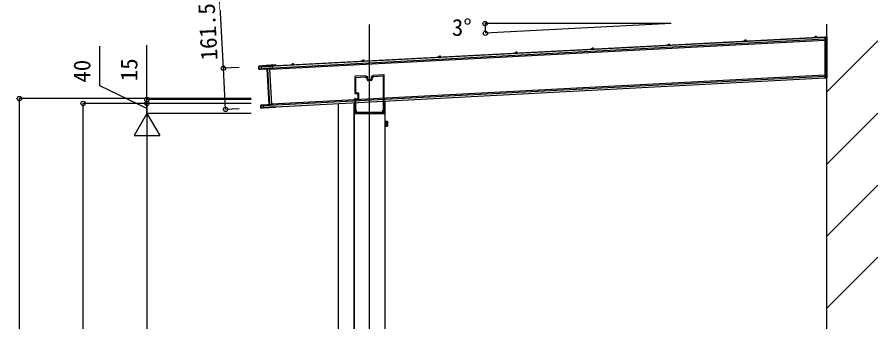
# Model space of a CAD drawing. Units: millimetres, scale not verified. Extents: x -6125 to 6125, y -9097 to 9042.
# Drawn here: x 886 to 4259, y 5392 to 6586 of the extents above; entities that cross this region are included whole.
import ezdxf
from ezdxf.enums import TextEntityAlignment as Align

# ---------------------------------------------------------------- set-up
doc = ezdxf.new("R2010")
doc.units = ezdxf.units.MM
doc.header["$LTSCALE"] = 50
for name, color, linetype in [('0-3_YKK_12', 2, 'Continuous'), ('0-4_YKK_A1', 4, 'Continuous'), ('0-5_YKK_D', 6, 'Continuous')]:
    doc.layers.add(name, color=color, linetype=linetype)
doc.styles.add('ＭＳ ゴシック', font='')
doc.styles.get('ＭＳ ゴシック').set_extended_font_data('MS Gothic')

msp = doc.modelspace()

# ---------------------------------------------------------------- linework, layer by layer
at = {"layer": '0-3_YKK_12'}
msp.add_line((2266.79, 3003.31), (2266.79, 6557.91), dxfattribs=at)
at = {"layer": '0-4_YKK_A1'}
for p, q in [((3448.96, 6561.2), (2819.52, 6528.22)), ((3448.96, 6561.2), (2819.52, 6561.2)), ((4059.29, 3353.31), (4059.29, 6559.45)), ((4016.11, 6512.42), (4016.36, 6507.57)), ((1843.55, 6392.19), (4052.31, 6507.95)), ((1843.91, 6385.2), (4052.31, 6500.94)), ((1877.13, 6381.94), (4052.31, 6495.93)), ((1879.98, 6395.6), (4052.31, 6509.45)), ((3445.41, 6478.36), (3436.02, 6477.87)), ((3436.02, 6477.87), (3436.08, 6476.86)), ((3436.08, 6476.86), (3445.46, 6477.35)), ((3440.51, 6481.95), (3440.77, 6477.1)), ((3445.41, 6478.36), (3445.46, 6477.35)), ((3744.98, 6494.36), (3735.6, 6493.86)), ((3735.6, 6493.86), (3735.65, 6492.86)), ((3735.65, 6492.86), (3745.04, 6493.35)), ((3740.09, 6497.95), (3740.34, 6493.1)), ((3744.98, 6494.36), (3745.04, 6493.35)), ((4021, 6508.82), (4011.62, 6508.33)), ((4011.62, 6508.33), (4011.67, 6507.32)), ((4011.67, 6507.32), (4021.06, 6507.81)), ((4021, 6508.82), (4021.06, 6507.81)), ((4052.31, 6509.45), (4052.31, 6347.73)), ((4052.31, 6509.45), (4059.29, 6509.45)), ((4052.31, 6507.95), (4059.29, 6507.95)), ((4052.31, 6504.96), (4055.3, 6507.95)), ((4052.31, 6500.94), (4059.29, 6500.94)), ((4052.31, 6500.47), (4052.78, 6500.94)), ((4052.31, 6495.98), (4057.27, 6500.94)), ((4052.31, 6495.93), (4059.29, 6495.93)), ((4052.31, 6491.49), (4056.76, 6495.93)), ((4052.31, 6487), (4059.29, 6493.98)), ((4052.31, 6482.51), (4059.29, 6489.49)), ((4052.31, 6478.02), (4059.29, 6485)), ((4052.31, 6473.53), (4059.29, 6480.51)), ((4052.78, 6500.94), (4059.29, 6507.45)), ((4055.3, 6507.95), (4056.8, 6509.45)), ((4056.76, 6495.93), (4059.29, 6498.47)), ((4057.27, 6500.94), (4059.29, 6502.96)), ((4059.29, 6509.45), (4059.29, 6347.73)), ((4059.29, 6293.14), (4259.29, 6493.14)), ((2846.22, 6447.25), (2836.83, 6446.76)), ((2836.83, 6446.76), (2836.88, 6445.75)), ((2836.88, 6445.75), (2846.27, 6446.24)), ((2841.32, 6450.85), (2841.58, 6446)), ((2846.22, 6447.25), (2846.27, 6446.24)), ((3145.8, 6462.96), (3136.42, 6462.46)), ((3136.42, 6462.46), (3136.47, 6461.45)), ((3136.47, 6461.45), (3145.86, 6461.95)), ((3140.91, 6466.55), (3141.16, 6461.7)), ((3145.8, 6462.96), (3145.86, 6461.95)), ((4052.31, 6469.04), (4059.29, 6476.02)), ((4052.31, 6464.55), (4059.29, 6471.53)), ((4052.31, 6460.06), (4059.29, 6467.04)), ((4052.31, 6455.57), (4059.29, 6462.55)), ((4052.31, 6451.08), (4059.29, 6458.06)), ((4052.31, 6446.59), (4059.29, 6453.57)), ((4052.31, 6442.1), (4059.29, 6449.08)), ((4052.31, 6437.61), (4059.29, 6444.59)), ((2247.04, 6415.85), (2237.65, 6415.36)), ((2237.65, 6415.36), (2237.7, 6414.35)), ((2237.7, 6414.35), (2247.09, 6414.84)), ((2242.14, 6419.45), (2242.4, 6414.6)), ((2247.04, 6415.85), (2247.09, 6414.84)), ((2546.63, 6431.55), (2537.24, 6431.06)), ((2537.24, 6431.06), (2537.29, 6430.05)), ((2537.29, 6430.05), (2546.68, 6430.54)), ((2541.73, 6435.15), (2541.99, 6430.3)), ((2546.63, 6431.55), (2546.68, 6430.54)), ((4052.31, 6433.12), (4059.29, 6440.1)), ((4052.31, 6428.63), (4059.29, 6435.61)), ((4052.31, 6424.14), (4059.29, 6431.12)), ((4052.31, 6419.65), (4059.29, 6426.63)), ((4052.31, 6415.16), (4059.29, 6422.14)), ((4052.31, 6410.67), (4059.29, 6417.65)), ((4052.31, 6406.18), (4059.29, 6413.16)), ((1861.96, 6396.16), (1832.98, 6394.64)), ((1832.98, 6394.64), (1833.51, 6394.51)), ((1833.51, 6394.51), (1841.47, 6394.79)), ((1833.63, 6382.16), (1866.59, 6383.89)), ((1834.14, 6382.34), (1842.09, 6382.9)), ((1841.47, 6394.79), (1878.92, 6396.75)), ((1841.47, 6394.79), (1842.09, 6382.9)), ((1842.09, 6382.9), (1875.05, 6384.63)), ((1843.93, 6384.94), (1843.53, 6392.45)), ((1843.82, 6392.77), (1880.03, 6394.67)), ((1880.45, 6386.55), (1844.24, 6384.66)), ((1870.44, 6396.46), (1861.96, 6396.16)), ((1867.1, 6384.07), (1866.59, 6383.89)), ((1873.97, 6243.08), (1866.59, 6383.89)), ((1867.1, 6384.07), (1875.05, 6384.63)), ((1867.1, 6384.07), (1874.5, 6242.95)), ((1870.35, 6398.1), (1878.82, 6398.55)), ((1870.35, 6398.1), (1870.44, 6396.46)), ((1878.92, 6396.75), (1870.44, 6396.46)), ((1874.08, 6394.3), (1880.03, 6394.66)), ((1880.45, 6386.56), (1874.5, 6386.3)), ((1875.05, 6384.63), (1882.46, 6243.23)), ((1884.37, 6243.86), (1877.01, 6384.19)), ((1878.82, 6398.55), (1884.06, 6398.78)), ((1878.82, 6398.55), (1878.92, 6396.75)), ((1879.95, 6396.1), (1880.27, 6396.12)), ((1879.95, 6396.1), (1880.03, 6394.67)), ((1880.03, 6394.67), (1880.03, 6394.66)), ((1889.63, 6397.12), (1880.24, 6396.63)), ((1880.24, 6396.63), (1880.29, 6395.62)), ((1889.68, 6396.11), (1880.29, 6395.62)), ((1880.45, 6386.55), (1880.45, 6386.56)), ((1884.73, 6400.72), (1885.49, 6386.24)), ((1889.63, 6397.12), (1889.68, 6396.11)), ((1889.66, 6396.61), (1899.58, 6397.13)), ((1890.95, 6396.68), (1890.98, 6396.18)), ((1899.58, 6397.13), (1899.6, 6396.63)), ((1971.12, 6401.39), (1961.73, 6400.9)), ((1961.73, 6400.9), (1961.78, 6399.89)), ((1961.78, 6399.89), (1971.17, 6400.38)), ((1966.22, 6404.99), (1966.48, 6400.14)), ((1971.12, 6401.39), (1971.17, 6400.38)), ((4052.31, 6401.69), (4059.29, 6408.67)), ((4052.31, 6397.2), (4059.29, 6404.18)), ((4052.31, 6392.71), (4059.29, 6399.69)), ((4052.31, 6388.22), (4059.29, 6395.2)), ((4052.31, 6383.73), (4059.29, 6390.71)), ((4052.31, 6379.24), (4059.29, 6386.22)), ((4052.31, 6374.75), (4059.29, 6381.73)), ((4052.31, 6370.26), (4059.29, 6377.24)), ((1851.55, 6239.4), (4052.31, 6354.74)), ((1851.92, 6232.41), (4052.31, 6347.73)), ((1884.25, 6246.12), (4052.31, 6359.75)), ((2209.29, 6353.33), (2209.29, 6287.61)), ((2253.71, 6356.61), (2210.24, 6354.33)), ((2211.79, 6348.23), (2211.79, 6290.11)), ((2251.51, 6350.79), (2212.27, 6348.73)), ((2251.84, 6350.3), (2251.83, 6350.5)), ((2254.88, 6349.66), (2252.68, 6349.55)), ((2254.23, 6352.43), (2254.03, 6356.33)), ((2260.24, 6352.45), (2254.54, 6352.15)), ((2255.31, 6347.18), (2255.19, 6349.38)), ((2257.79, 6347.61), (2257.66, 6350.01)), ((2258.13, 6344.83), (2257.93, 6344.81)), ((2257.94, 6350.32), (2260.34, 6350.45)), ((2259.8, 6347.42), (2258.1, 6347.33)), ((2258.69, 6339.85), (2258.45, 6344.54)), ((2260.63, 6350.76), (2260.55, 6352.16)), ((2261.18, 6340.28), (2260.85, 6346.47)), ((2273.53, 6352.84), (2273.61, 6351.44)), ((2279.51, 6353.46), (2273.82, 6353.16)), ((2273.83, 6347.15), (2274.16, 6340.96)), ((2273.92, 6351.16), (2276.32, 6351.29)), ((2276.48, 6348.29), (2274.78, 6348.2)), ((2276.42, 6345.48), (2276.67, 6340.79)), ((2276.64, 6351), (2276.76, 6348.61)), ((2276.91, 6345.81), (2276.71, 6345.8)), ((2279.16, 6350.63), (2279.27, 6348.44)), ((2281.64, 6351.06), (2279.44, 6350.95)), ((2279.59, 6357.67), (2279.79, 6353.77)), ((2323.24, 6360.25), (2279.87, 6357.98)), ((2282.39, 6352.1), (2282.4, 6351.9)), ((2321.27, 6354.44), (2282.67, 6352.42)), ((2321.79, 6220.41), (2321.79, 6353.94)), ((2324.29, 6282.27), (2324.29, 6359.26)), ((4052.31, 6365.77), (4059.29, 6372.75)), ((4052.31, 6361.28), (4059.29, 6368.26)), ((4052.31, 6359.75), (4059.29, 6359.75)), ((4052.31, 6356.79), (4055.27, 6359.75)), ((4052.31, 6354.74), (4059.29, 6354.74)), ((4052.31, 6352.3), (4054.76, 6354.74)), ((4052.31, 6347.81), (4059.25, 6354.74)), ((4052.31, 6347.73), (4059.29, 6347.73)), ((4054.76, 6354.74), (4059.29, 6359.27)), ((4055.27, 6359.75), (4059.29, 6363.77)), ((4056.72, 6347.73), (4059.29, 6350.29)), ((4059.25, 6354.74), (4059.29, 6354.78)), ((2274.3, 6338.16), (2261.32, 6337.48)), ((2273.87, 6340.64), (2261.49, 6339.99)), ((2209.59, 6287.31), (2220.99, 6287.31)), ((2212.09, 6289.81), (2221.79, 6289.81)), ((2221.29, 6287.01), (2221.29, 6278.77)), ((2221.29, 6277.85), (2221.29, 6265.61)), ((2223.79, 6287.81), (2223.79, 6264.81)), ((2324.29, 6208.81), (2324.29, 6281.35)), ((1873.97, 6243.08), (1841.01, 6241.35)), ((1841.54, 6241.22), (1841.01, 6241.35)), ((1851.82, 6239.98), (1888.04, 6241.88)), ((1874.5, 6242.95), (1873.97, 6243.08)), ((1882.09, 6241.51), (1888.04, 6241.87)), ((1888.04, 6241.88), (1888.04, 6241.87)), ((2206.79, 4576.31), (2206.79, 6251.01)), ((2206.79, 4576.31), (2206.79, 6251.01)), ((2206.79, 6251.01), (2206.79, 3453.31)), ((2208.99, 6208.31), (2208.99, 6251.12)), ((2209.29, 6267.81), (2209.29, 6208.81)), ((2210.99, 6268.11), (2209.59, 6268.11)), ((2211.29, 6265.61), (2211.29, 6267.81)), ((2220.99, 6265.31), (2211.59, 6265.31)), ((2211.79, 6262.51), (2211.79, 6220.41)), ((2221.79, 6262.81), (2212.09, 6262.81)), ((2324.59, 6257.18), (2324.59, 6208.31)), ((2326.79, 6257.3), (2326.79, 4576.31)), ((1899.07, 6231.88), (1850.14, 6229.31)), ((1851.93, 6232.21), (1851.54, 6239.66)), ((1898.94, 6234.38), (1852.24, 6231.93)), ((1883.88, 6233.89), (1883.87, 6234.09)), ((1883.88, 6233.89), (1883.89, 6233.59)), ((1889.45, 6234.38), (1889.47, 6233.88)), ((1892.27, 6234.53), (1892.3, 6234.03)), ((1893.29, 6234.08), (1893.27, 6234.58)), ((1898.94, 6234.38), (1899.07, 6231.88)), ((2208.99, 6208.31), (2324.59, 6208.31)), ((2209.79, 6208.31), (2323.79, 6208.31)), ((2211.79, 6217.81), (2211.79, 6214.61)), ((2212.09, 6220.11), (2215.29, 6220.11)), ((2215.29, 6218.11), (2212.09, 6218.11)), ((2212.09, 6214.31), (2321.49, 6214.31)), ((2316.79, 6208.31), (2216.79, 6208.31)), ((2318.29, 6220.11), (2321.49, 6220.11)), ((2321.49, 6218.11), (2318.29, 6218.11)), ((2321.79, 6214.61), (2321.79, 6217.81)), ((4059.29, 6010.3), (4259.29, 6210.3)), ((2328.39, 6176.91), (2330.19, 6176.91)), ((2328.39, 6159.71), (2328.39, 6176.91)), ((2330.19, 6178.12), (2336.43, 6178.12)), ((2330.19, 6178.12), (2330.19, 6158.49)), ((2330.19, 6176.91), (2330.19, 6159.71)), ((2330.19, 6173.22), (2336.43, 6173.22)), ((2337.19, 6176.81), (2336.43, 6178.12)), ((2337.19, 6176.81), (2337.19, 6159.81)), ((2330.19, 6159.71), (2328.39, 6159.71)), ((2330.19, 6163.4), (2336.43, 6163.4)), ((2330.19, 6158.49), (2336.43, 6158.49)), ((2337.19, 6159.81), (2336.43, 6158.49)), ((4059.29, 5727.46), (4259.29, 5927.46)), ((4059.29, 5444.61), (4259.29, 5644.61))]:
    msp.add_line(p, q, dxfattribs=at)
for points in [[(4014.08, 6510.09), (4015.19, 6508.08), (4016.3, 6507.56)], [(4018.37, 6510.31), (4017.48, 6508.2), (4016.42, 6507.57)], [(3438.48, 6479.62), (3439.6, 6477.62), (3440.71, 6477.1)], [(3442.78, 6479.85), (3441.88, 6477.74), (3440.83, 6477.11)], [(3738.06, 6495.62), (3739.17, 6493.62), (3740.28, 6493.1)], [(3742.35, 6495.85), (3741.46, 6493.74), (3740.4, 6493.1)], [(2839.29, 6448.52), (2840.4, 6446.51), (2841.51, 6446)], [(2843.58, 6448.74), (2842.69, 6446.63), (2841.64, 6446)], [(3138.88, 6464.22), (3139.99, 6462.21), (3141.1, 6461.7)], [(3143.17, 6464.45), (3142.28, 6462.33), (3141.23, 6461.7)], [(2240.11, 6417.12), (2241.22, 6415.11), (2242.34, 6414.59)], [(2244.41, 6417.34), (2243.51, 6415.23), (2242.46, 6414.6)], [(2539.7, 6432.82), (2540.81, 6430.81), (2541.93, 6430.29)], [(2544, 6433.04), (2543.1, 6430.93), (2542.05, 6430.3)], [(1833.51, 6394.51), (1834.14, 6382.34), (1833.63, 6382.16), (1832.98, 6394.64)], [(1880.45, 6386.55), (1880.55, 6384.71), (1877.29, 6384.51)], [(1882.7, 6398.39), (1883.81, 6396.38), (1884.99, 6395.83)], [(1887, 6398.61), (1886.1, 6396.5), (1884.99, 6395.83)], [(1885.72, 6398.85), (1900.3, 6399.49), (1900.45, 6396.68)], [(1964.19, 6402.66), (1965.3, 6400.65), (1966.41, 6400.13)], [(1968.49, 6402.88), (1967.59, 6400.77), (1966.54, 6400.14)], [(1841.54, 6241.22), (1842.19, 6228.9), (1841.67, 6228.87), (1841.01, 6241.35)], [(1841.54, 6241.22), (1849.5, 6241.5), (1850.14, 6229.31), (1842.19, 6228.9)], [(1874.5, 6242.95), (1882.46, 6243.23), (1849.5, 6241.5)], [(1884.68, 6243.58), (1887.94, 6243.72), (1888.04, 6241.88)], [(2144.79, 6247.76), (2144.79, 3453.31), (2206.79, 3453.31)]]:
    msp.add_lwpolyline(points, dxfattribs=at)
msp.add_lwpolyline([(2328.39, 6157.31), (2328.39, 6179.31), (2326.79, 6179.31), (2326.79, 6157.31)], close=True, dxfattribs=at)
for centre, radius, start, end in [((4016.55, 6504.02), 6.55, 47.13049, 138.8696), ((3440.95, 6473.56), 6.55, 47.13049, 138.8696), ((3740.53, 6489.56), 6.55, 47.13049, 138.8696), ((2841.76, 6442.46), 6.55, 47.13049, 138.8696), ((3141.35, 6458.16), 6.55, 47.13049, 138.8696), ((2242.58, 6411.05), 6.55, 47.13049, 138.8696), ((2542.17, 6426.75), 6.55, 47.13049, 138.8696), ((1885.17, 6392.32), 6.55, 47.13049, 138.8696), ((1966.66, 6396.59), 6.55, 47.13049, 138.8696), ((2210.29, 6353.33), 1, 93, 180), ((2212.29, 6348.23), 0.5, 93, 180), ((2251.53, 6350.49), 0.3, 3, 93), ((2252.64, 6350.35), 0.8, 183, 273), ((2253.73, 6356.31), 0.3, 3, 93), ((2254.53, 6352.45), 0.3, 183, 273), ((2254.89, 6349.36), 0.3, 3, 93), ((2257.8, 6347.31), 2.5, 183, 273), ((2257.96, 6350.02), 0.3, 93, 183), ((2258.09, 6347.63), 0.3, 183, 273), ((2258.15, 6344.53), 0.3, 3, 93), ((2259.85, 6346.42), 1, 3, 93), ((2260.25, 6352.15), 0.3, 3, 93), ((2260.33, 6350.75), 0.3, 273, 3), ((2273.83, 6352.86), 0.3, 93, 183), ((2273.91, 6351.46), 0.3, 183, 273), ((2274.83, 6347.2), 1, 93, 183), ((2276.34, 6350.99), 0.3, 3, 93), ((2276.72, 6345.5), 0.3, 93, 183), ((2276.46, 6348.59), 0.3, 273, 3), ((2276.78, 6348.31), 2.5, 273, 3), ((2279.46, 6350.65), 0.3, 93, 183), ((2279.49, 6353.76), 0.3, 273, 3), ((2279.89, 6357.68), 0.3, 93, 183), ((2281.6, 6351.86), 0.8, 273, 3), ((2282.68, 6352.12), 0.3, 93, 183), ((2321.29, 6353.94), 0.5, 0, 93), ((2323.29, 6359.26), 1, 0, 93), ((2261.19, 6339.98), 2.5, 183, 273), ((2261.47, 6340.29), 0.3, 183, 273), ((2273.86, 6340.94), 0.3, 273, 3), ((2274.17, 6340.66), 2.5, 273, 3), ((2209.59, 6287.61), 0.3, 180, 270), ((2212.09, 6290.11), 0.3, 180, 270), ((2220.99, 6287.01), 0.3, 360, 90), ((2221.49, 6278.77), 0.2, 180, 246.42182), ((2221.49, 6277.85), 0.2, 113.57818, 180), ((2221.29, 6278.31), 0.3, 293.57818, 66.42182), ((2221.79, 6287.81), 2, 0, 90), ((2324.29, 6281.81), 0.3, 113.57818, 246.42182), ((2324.09, 6282.27), 0.2, 293.57818, 0), ((2324.09, 6281.35), 0.2, 0, 66.42182), ((2209.59, 6267.81), 0.3, 90, 180), ((2210.99, 6267.81), 0.3, 360, 90), ((2211.59, 6265.61), 0.3, 180, 270), ((2212.09, 6262.51), 0.3, 90, 180), ((2220.99, 6265.61), 0.3, 270, 0), ((2221.79, 6264.81), 2, 270, 0), ((2209.79, 6208.81), 0.5, 180, 270), ((2212.09, 6220.41), 0.3, 180, 270), ((2212.09, 6217.81), 0.3, 90, 180), ((2212.09, 6214.61), 0.3, 180, 270), ((2215.29, 6219.11), 1, 270, 90), ((2318.29, 6219.11), 1, 90, 270), ((2321.49, 6220.41), 0.3, 270, 0), ((2321.49, 6217.81), 0.3, 360, 90), ((2321.49, 6214.61), 0.3, 270, 0), ((2323.79, 6208.81), 0.5, 270, 0), ((2320.95, 6168.31), 16.24, 342.41205, 17.58795), ((2332.85, 6175.67), 4.34, 325.61575, 34.38425), ((2332.85, 6160.95), 4.34, 325.61575, 34.38425)]:
    msp.add_arc(centre, radius, start, end, dxfattribs=at)
for centre, major_axis, ratio, start_param, end_param in [((1843.83, 6392.47), (0.1, 0.284), 0.987787, 0.3861731, 1.9656195), ((1844.22, 6384.96), (-0.129, 0.272), 0.987787, 1.1759731, 2.7554196), ((1877.31, 6384.21), (0.099, 0.284), 0.98784, 0.3927181, 1.9634383), ((1884.66, 6243.88), (-0.128, 0.272), 0.98784, 1.1781544, 2.7488745), ((1851.84, 6239.68), (0.1, 0.284), 0.987787, 0.3861731, 1.9656195), ((1852.23, 6232.23), (-0.016, 0.3), 0.991386, 1.5707963, 3.1415927)]:
    msp.add_ellipse(centre, major_axis=major_axis, ratio=ratio, start_param=start_param, end_param=end_param, dxfattribs=at)
at = {"layer": '0-5_YKK_D'}
for p, q in [((2818.52, 6561.2), (2719.27, 6561.2)), ((2818.52, 6528.16), (2720.27, 6523.01)), ((1394.79, 6263.31), (1394.79, 6476.76)), ((1755.79, 6389.1), (1693.28, 6385.82)), ((1803.54, 6267.31), (893.79, 6267.31)), ((894.79, 3053.31), (894.79, 6267.31)), ((1803.54, 6248.31), (1143.79, 6248.31)), ((1144.79, 3453.31), (1144.79, 6248.31)), ((1803.54, 6263.31), (1393.79, 6263.31)), ((1803.54, 6248.31), (1393.79, 6248.31)), ((1803.54, 6248.31), (1393.79, 6248.31)), ((1394.79, 6248.31), (1394.79, 6263.31)), ((1394.79, 6208.31), (1394.79, 6248.31)), ((1394.79, 6248.31), (1394.79, 6214.31)), ((1394.79, 6208.31), (1344.79, 6121.71)), ((1803.54, 6208.31), (1393.79, 6208.31)), ((1803.54, 6208.31), (1393.79, 6208.31)), ((1394.79, 6208.31), (1444.79, 6121.71)), ((1394.79, 6208.31), (1394.79, 6035.1)), ((1755.79, 6227.37), (1701.73, 6224.54)), ((1344.79, 6121.71), (1444.79, 6121.71)), ((1394.79, 6108.31), (1394.79, 3453.31))]:
    msp.add_line(p, q, dxfattribs=at)
for points in [[(1702.73, 6224.59), (1694.28, 6385.87), (1677.72, 6701.82)], [(1394.79, 6228.31), (1210.29, 6316.49), (1210.29, 6473.19)]]:
    msp.add_lwpolyline(points, dxfattribs=at)
for centre in [(2720.27, 6561.2), (2721.27, 6523.07), (1694.28, 6385.87), (894.79, 6267.31), (1144.79, 6248.31), (1394.79, 6263.31), (1394.79, 6248.31), (1394.79, 6248.31), (1702.73, 6224.59)]:
    msp.add_circle(centre, 8.5, dxfattribs=at)
msp.add_arc((3448.96, 6561.2), 728.68, 180, 183, dxfattribs=at)

# ---------------------------------------------------------------- texts
at = {"layer": '0-5_YKK_D', "style": 'ＭＳ ゴシック'}
for s, rotation, p in [('161.5', 93, (1691.71, 6419.6)), ('40', 90, (1192.79, 6329.38)), ('15', 90, (1377.29, 6335))]:
    msp.add_text(s, height=65.98, rotation=rotation, dxfattribs=at).set_placement(p, align=Align.BOTTOM_LEFT)
msp.add_text('3°', height=65.98, dxfattribs=at).set_placement((2589.83, 6493.39), align=Align.BOTTOM_LEFT)

doc.saveas('drawing.dxf')
